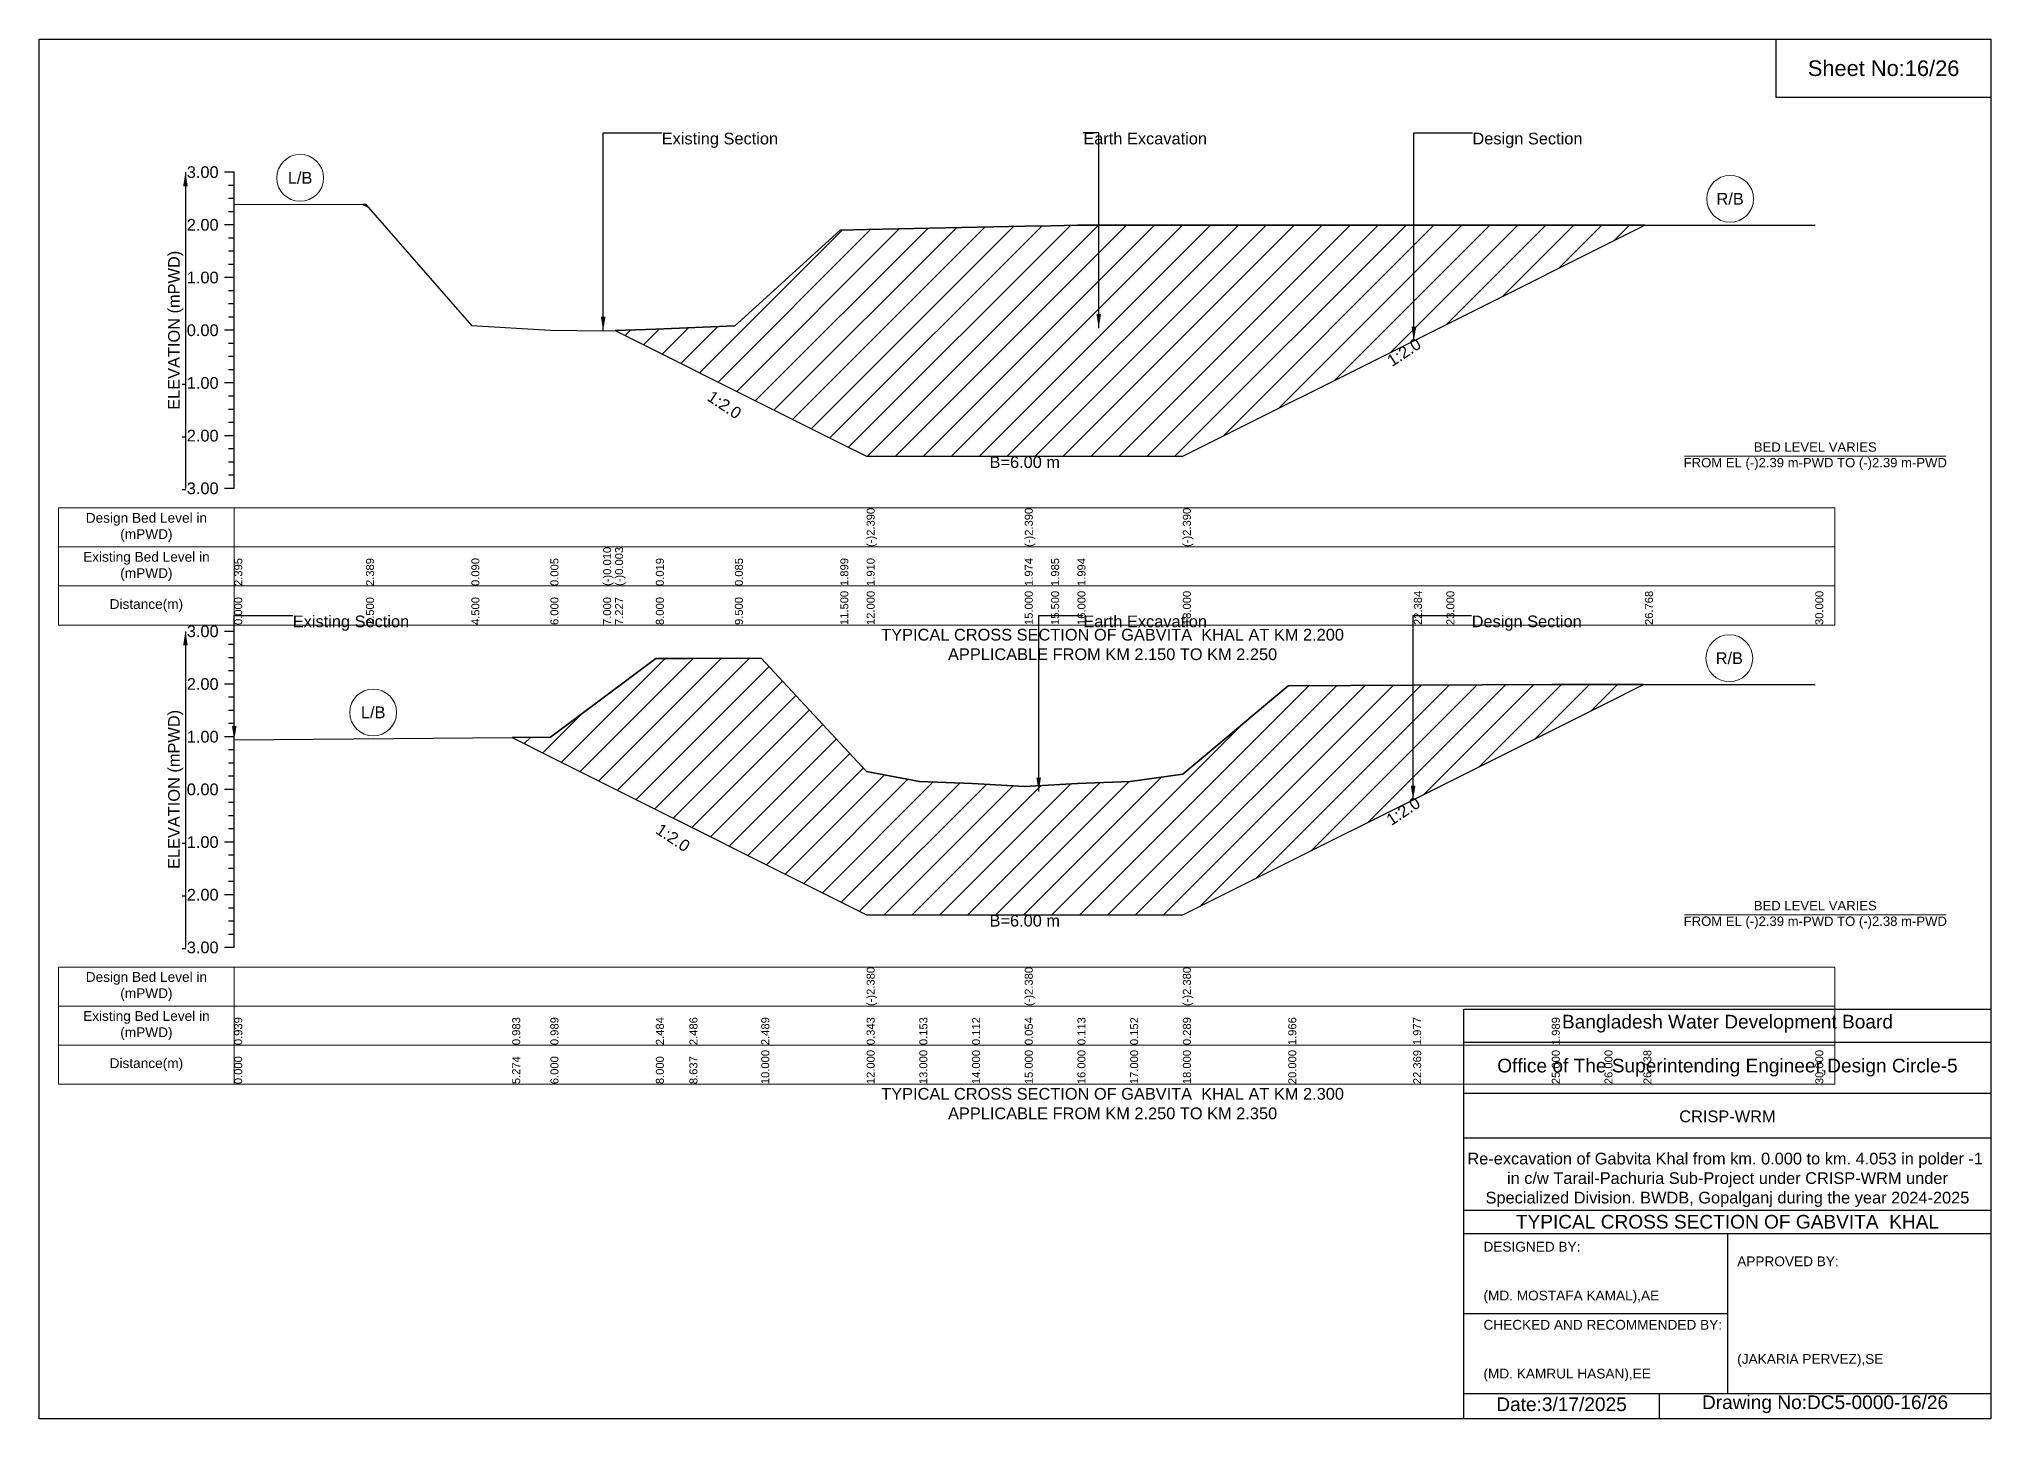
# Model space of a CAD drawing. Header units: feet. Extents: x 91000 to 358000, y -5687 to 0.
# Drawn here: x 250000 to 258000, y -5656 to 0 of the extents above; entities that cross this region are included whole.
import ezdxf

# ---------------------------------------------------------------- set-up
doc = ezdxf.new("R2010")
doc.units = ezdxf.units.FT
doc.header["$LTSCALE"] = 7
doc.header["$MEASUREMENT"] = 0
for name, color, linetype, lineweight in [('Cross section Data Border', 7, 'Continuous', 9), ('Cross Section Labels', 7, 'Continuous', 9), ('Existing_Bed_Level for Xsection', 7, 'Continuous', 25)]:
    doc.layers.add(name, color=color, linetype=linetype, lineweight=lineweight)
doc.styles.get("Standard").update_dxf_attribs({"font": 'arial.ttf'})
doc.dimstyles.get("Standard").update_dxf_attribs({"dimtxt": 0.18, "dimasz": 0.18, "dimexe": 0.18, "dimexo": 0.0625, "dimgap": 0.09, "dimtad": 0, "dimtih": 1, "dimtoh": 1, "dimdec": 4, "dimzin": 0, "dimdsep": 46, "dimtxsty": 'Standard', "dimcen": 0.09, "dimadec": 0, "dimazin": 0, "dimtfac": 1, "dimtdec": 4, "dimtofl": 0, "dimtmove": 0, "dimatfit": 3, "dimfxl": 1, "dimtolj": 1, "dimtzin": 0, "dimarcsym": 0})

msp = doc.modelspace()

# ---------------------------------------------------------------- hatches: boundary and pattern name
at = {"layer": 'Existing_Bed_Level for Xsection'}
h = msp.add_hatch(dxfattribs=at)
h.set_pattern_fill('ANSI31', color=256, scale=648, style=0)
h.paths.add_polyline_path([(251327.4, -677.8), (251340, -684.1), (251349.6, -688.9), (251340, -677.8)])
h = msp.add_hatch(dxfattribs=at)
h.set_pattern_fill('ANSI31', color=256, scale=648, style=0)
h.paths.add_polyline_path([(252361, -1194.6), (252528, -1278.1), (252852, -1440.1), (252876.5, -1452.3), (253284, -1656.1), (253392, -1710.1), (254040, -1710.1), (254148, -1710.1), (254256, -1710.1), (254688, -1710.1), (255634.9, -1236.6), (255768, -1170.1), (256581.9, -763.1), (255768, -763.1), (255634.9, -763.1), (254688, -763.1), (254256, -763.1), (254148, -765.1), (254040, -767.4), (253392, -781.3), (253284, -783.7), (252876.5, -1153.3), (252852, -1175.5), (252528, -1189.7)])
h = msp.add_hatch(dxfattribs=at)
h.set_pattern_fill('ANSI31', color=256, scale=648, style=0)
h.paths.add_polyline_path([(251939.2, -2863.3), (252096, -2941.7), (252528, -3157.7), (252665.6, -3226.5), (252960, -3373.7), (253392, -3589.7), (253608, -3589.7), (253824, -3589.7), (254040, -3589.7), (254256, -3589.7), (254472, -3589.7), (254688, -3589.7), (255120, -3373.7), (255631.7, -3117.9), (256200, -2833.7), (256416, -2725.7), (256575.4, -2646), (256416, -2646), (256200, -2646), (255631.7, -2648.7), (255120, -2651), (254688, -3013.2), (254472, -3042.8), (254256, -3051.3), (254040, -3064), (253824, -3051.5), (253608, -3042.6), (253392, -3001.6), (252960, -2538), (252665.6, -2538.8), (252528, -2539.1), (252096, -2862)])

# ---------------------------------------------------------------- linework, layer by layer
for points in [[(250000, 0), (258000, 0), (258000, -5656), (250000, -5656)], [(257120, 0), (258000, 0), (258000, -240), (257120, -240)]]:
    msp.add_lwpolyline(points, close=True)
for points in [[(255840, -5656), (255840, -3976), (258000, -3976)], [(255840, -4112), (258000, -4112)], [(255840, -4320), (258000, -4320)], [(255840, -4504), (258000, -4504)], [(255840, -4800), (258000, -4800)], [(255840, -4896), (258000, -4896)], [(256920, -4896), (256920, -5552)], [(255840, -5224), (256920, -5224)], [(255840, -5552), (258000, -5552)], [(256640, -5552), (256640, -5656)]]:
    msp.add_lwpolyline(points)
at = {"layer": 'Cross section Data Border'}
for points in [[(250080, -1921.8), (257360, -1921.8), (257360, -2401.8), (250080, -2401.8)], [(250080, -3803.7), (257360, -3803.7), (257360, -4283.7), (250080, -4283.7)]]:
    msp.add_lwpolyline(points, close=True, dxfattribs=at)
for points in [[(250800, -1921.8), (250800, -2401.8)], [(250080, -2081.8), (257360, -2081.8)], [(250080, -2241.8), (257360, -2241.8)], [(250800, -3803.7), (250800, -4283.7)], [(250080, -3963.7), (257360, -3963.7)], [(250080, -4123.7), (257360, -4123.7)]]:
    msp.add_lwpolyline(points, dxfattribs=at)
at = {"layer": 'Cross Section Labels'}
for points in [[(256744.2, -1710.1), (257815.8, -1710.1)], [(256744.2, -3589.7), (257815.8, -3589.7)]]:
    msp.add_lwpolyline(points, dxfattribs=at)
for centre in [(251070, -569.2), (256930.9, -655.1), (256927.7, -2538), (251369.6, -2760.1)]:
    msp.add_circle(centre, 96, dxfattribs=at)
at = {"layer": 'Existing_Bed_Level for Xsection'}
for points in [[(250800, -545.8), (250760, -545.8)], [(250800, -1841.8), (250800, -1625.8), (250800, -1409.8), (250800, -1193.8), (250800, -977.8), (250800, -761.8), (250800, -545.8)], [(250800, -599.8), (250776, -599.8)], [(250800, -653.8), (250776, -653.8)], [(250800, -707.8), (250776, -707.8)], [(250800, -676.5), (251340, -677.8), (251772, -1174.4), (252096, -1192.8), (252312, -1196), (252361, -1194.6), (252528, -1189.7), (252852, -1175.5), (252876.5, -1153.3), (253284, -783.7), (253392, -781.3), (253392, -781.3), (254040, -767.4), (254040, -767.4), (254148, -765.1), (254256, -763.1), (254688, -763.1), (254688, -763.1), (255634.9, -763.1), (255768, -763.1), (256581.9, -763.1), (257280, -763.1)], [(250800, -761.8), (250760, -761.8)], [(250800, -815.8), (250776, -815.8)], [(250800, -869.8), (250776, -869.8)], [(250800, -923.8), (250776, -923.8)], [(250800, -977.8), (250760, -977.8)], [(250800, -1031.8), (250776, -1031.8)], [(250800, -1085.8), (250776, -1085.8)], [(250800, -1193.8), (250760, -1193.8)], [(250800, -1139.8), (250776, -1139.8)], [(250800, -1247.8), (250776, -1247.8)], [(250800, -1301.8), (250776, -1301.8)], [(250800, -1355.8), (250776, -1355.8)], [(250800, -1409.8), (250760, -1409.8)], [(250800, -1463.8), (250776, -1463.8)], [(250800, -1517.8), (250776, -1517.8)], [(250800, -1571.8), (250776, -1571.8)], [(250800, -1625.8), (250760, -1625.8)], [(250800, -1679.8), (250776, -1679.8)], [(250800, -1733.8), (250776, -1733.8)], [(250800, -1787.8), (250776, -1787.8)], [(250800, -1841.8), (250760, -1841.8)], [(250800, -2427.7), (250760, -2427.7)], [(250800, -3723.7), (250800, -3507.7), (250800, -3291.7), (250800, -3075.7), (250800, -2859.7), (250800, -2643.7), (250800, -2427.7)], [(250800, -2481.7), (250776, -2481.7)], [(250800, -2535.7), (250776, -2535.7)], [(250800, -2872.8), (251939.2, -2863.3), (252096, -2862), (252528, -2539.1), (252665.6, -2538.8), (252960, -2538), (253392, -3001.6), (253392, -3001.6), (253608, -3042.6), (253824, -3051.5), (254040, -3064), (254040, -3064), (254256, -3051.3), (254472, -3042.8), (254688, -3013.2), (254688, -3013.2), (255120, -2651), (255631.7, -2648.7), (256200, -2646), (256416, -2646), (256575.4, -2646), (257280, -2646)], [(250800, -2589.7), (250776, -2589.7)], [(250800, -2643.7), (250760, -2643.7)], [(250800, -2697.7), (250776, -2697.7)], [(250800, -2751.7), (250776, -2751.7)], [(250800, -2859.7), (250760, -2859.7)], [(250800, -2805.7), (250776, -2805.7)], [(250800, -2913.7), (250776, -2913.7)], [(250800, -2967.7), (250776, -2967.7)], [(250800, -3021.7), (250776, -3021.7)], [(250800, -3075.7), (250760, -3075.7)], [(250800, -3129.7), (250776, -3129.7)], [(250800, -3183.7), (250776, -3183.7)], [(250800, -3237.7), (250776, -3237.7)], [(250800, -3291.7), (250760, -3291.7)], [(250800, -3345.7), (250776, -3345.7)], [(250800, -3399.7), (250776, -3399.7)], [(250800, -3507.7), (250760, -3507.7)], [(250800, -3453.7), (250776, -3453.7)], [(250800, -3561.7), (250776, -3561.7)], [(250800, -3615.7), (250776, -3615.7)], [(250800, -3669.7), (250776, -3669.7)], [(250800, -3723.7), (250760, -3723.7)]]:
    msp.add_lwpolyline(points, dxfattribs=at)
for points in [[(251327.4, -677.8), (251340, -684.1), (251349.6, -688.9), (251340, -677.8)], [(252361, -1194.6), (252528, -1278.1), (252852, -1440.1), (252876.5, -1452.3), (253284, -1656.1), (253392, -1710.1), (253392, -1710.1), (254040, -1710.1), (254040, -1710.1), (254148, -1710.1), (254256, -1710.1), (254688, -1710.1), (254688, -1710.1), (255634.9, -1236.6), (255768, -1170.1), (256581.9, -763.1), (255768, -763.1), (255634.9, -763.1), (254688, -763.1), (254688, -763.1), (254256, -763.1), (254148, -765.1), (254040, -767.4), (254040, -767.4), (253392, -781.3), (253392, -781.3), (253284, -783.7), (252876.5, -1153.3), (252852, -1175.5), (252528, -1189.7)], [(251939.2, -2863.3), (252096, -2941.7), (252528, -3157.7), (252665.6, -3226.5), (252960, -3373.7), (253392, -3589.7), (253392, -3589.7), (253608, -3589.7), (253824, -3589.7), (254040, -3589.7), (254040, -3589.7), (254256, -3589.7), (254472, -3589.7), (254688, -3589.7), (254688, -3589.7), (255120, -3373.7), (255631.7, -3117.9), (256200, -2833.7), (256416, -2725.7), (256575.4, -2646), (256575.4, -2646), (256575.4, -2646), (256416, -2646), (256200, -2646), (255631.7, -2648.7), (255120, -2651), (254688, -3013.2), (254688, -3013.2), (254472, -3042.8), (254256, -3051.3), (254040, -3064), (254040, -3064), (253824, -3051.5), (253608, -3042.6), (253392, -3001.6), (253392, -3001.6), (252960, -2538), (252665.6, -2538.8), (252528, -2539.1), (252096, -2862)]]:
    msp.add_lwpolyline(points, close=True, dxfattribs=at)

# ---------------------------------------------------------------- texts
at = {"attachment_point": 5}
for s, insert, char_height in [('Sheet No:16/26', (257560, -120), 64), ('Bangladesh Water Development Board', (256920, -4036), 56), ('Office of The Superintending Engineer,Design Circle-5', (256920, -4216), 56)]:
    msp.add_mtext(s, dxfattribs=dict(at, insert=insert, char_height=char_height))
for s, insert, char_height, width, attachment_point in [('CRISP-WRM', (256920, -4416), 48, 2240, 5), ('Re-excavation of Gabvita Khal from km. 0.000 to km. 4.053 in polder -1  in c/w Tarail-Pachuria Sub-Project under CRISP-WRM under Specialized Division. BWDB, Gopalganj during the year 2024-2025', (256920, -4676), 48, 2160, 5), ('TYPICAL CROSS SECTION OF GABVITA  KHAL', (256920, -4848), 56, 2240, 5), ('DESIGNED BY:^J^J^J(MD. MOSTAFA KAMAL),AE', (255920, -5056), 40, 1120, 4), ('APPROVED BY:^J^J^J^J^J^J(JAKARIA PERVEZ),SE', (256960, -5216), 40, 1120, 4), ('CHECKED AND RECOMMENDED BY:^J^J^J(MD. KAMRUL HASAN),EE', (255920, -5376), 40, 1120, 4), ('Date:3/17/2025 ', (256240, -5596), 56, 1120, 5), ('Drawing No:DC5-0000-16/26', (257320, -5596), 56, 1760, 5)]:
    msp.add_mtext(s, dxfattribs=dict(insert=insert, char_height=char_height, width=width, attachment_point=attachment_point))
at = {"layer": 'Cross section Data Border', "char_height": 40, "width": 640, "attachment_point": 5}
for s, insert in [('Design Bed Level in (mPWD)', (250440, -2001.8)), ('Existing Bed Level in (mPWD)', (250440, -2161.8)), ('Distance(m)', (250440, -2321.8)), ('Design Bed Level in (mPWD)', (250440, -3883.7)), ('Existing Bed Level in (mPWD)', (250440, -4043.7)), ('Distance(m)', (250440, -4203.7))]:
    msp.add_mtext(s, dxfattribs=dict(at, insert=insert))
at = {"layer": 'Cross Section Labels'}
for s, insert, char_height, attachment_point in [('Existing Section', (252552, -383.8), 48, 1), ('Earth Excavation', (254280, -383.8), 48, 1), ('Design Section', (255874.9, -383.8), 48, 1), ('L/B', (251070, -569.2), 48, 5), ('R/B', (256930.9, -655.1), 48, 5), ('BED LEVEL VARIES ^JFROM EL (-)2.39 m-PWD TO (-)2.39 m-PWD', (257280, -1710.1), 38.4, 5), ('B=6.00 m', (254040, -1710.1), 48, 2), ('Existing Section', (251040, -2362.9), 48, 1), ('Earth Excavation', (254280, -2362.9), 48, 1), ('Design Section', (255871.7, -2362.9), 48, 1), ('TYPICAL CROSS SECTION OF GABVITA  KHAL AT KM 2.200^JAPPLICABLE FROM KM 2.150 TO KM 2.250', (254400, -2481.8), 48, 5), ('R/B', (256927.7, -2538), 48, 5), ('L/B', (251369.6, -2760.1), 48, 5), ('B=6.00 m', (254040, -3589.7), 48, 2), ('BED LEVEL VARIES ^JFROM EL (-)2.39 m-PWD TO (-)2.38 m-PWD', (257280, -3589.7), 38.4, 5), ('TYPICAL CROSS SECTION OF GABVITA  KHAL AT KM 2.300^JAPPLICABLE FROM KM 2.250 TO KM 2.350', (254400, -4363.7), 48, 5)]:
    msp.add_mtext(s, dxfattribs=dict(at, insert=insert, char_height=char_height, attachment_point=attachment_point))
at = {"layer": 'Cross Section Labels', "char_height": 48, "attachment_point": 2}
for insert, rotation in [((255580.9, -1263.6), 33.69007), ((252822.5, -1479.3), 326.30993), ((255577.7, -3144.9), 33.69007), ((252611.6, -3253.5), 326.30993)]:
    msp.add_mtext('1:2.0', dxfattribs=dict(at, insert=insert, rotation=rotation))
at = {"layer": 'Existing_Bed_Level for Xsection', "char_height": 48, "attachment_point": 6}
for s, insert in [('3.00', (250736, -545.8)), ('2.00', (250736, -761.8)), ('1.00', (250736, -977.8)), ('0.00', (250736, -1193.8)), ('-1.00', (250736, -1409.8)), ('-2.00', (250736, -1625.8)), ('-3.00', (250736, -1841.8)), ('3.00', (250736, -2427.7)), ('2.00', (250736, -2643.7)), ('1.00', (250736, -2859.7)), ('0.00', (250736, -3075.7)), ('-1.00', (250736, -3291.7)), ('-2.00', (250736, -3507.7)), ('-3.00', (250736, -3723.7))]:
    msp.add_mtext(s, dxfattribs=dict(at, insert=insert))
at = {"layer": 'Existing_Bed_Level for Xsection', "rotation": 90}
for s, insert, char_height, attachment_point in [('ELEVATION (mPWD)', (250560, -1193.8), 48, 5), ('(-)2.390', (253392, -2081.8), 32.8, 1), ('(-)2.390', (254040, -2081.8), 32.8, 1), ('(-)2.390', (254688, -2081.8), 32.8, 1), ('2.395', (250800, -2241.8), 32.8, 1), ('2.389', (251340, -2241.8), 32.8, 1), ('0.090', (251772, -2241.8), 32.8, 1), ('0.005', (252096, -2241.8), 32.8, 1), ('(-)0.010', (252312, -2241.8), 32.8, 1), ('(-)0.003', (252361, -2241.8), 32.8, 1), ('0.019', (252528, -2241.8), 32.8, 1), ('0.085', (252852, -2241.8), 32.8, 1), ('1.899', (253284, -2241.8), 32.8, 1), ('1.910', (253392, -2241.8), 32.8, 1), ('1.974', (254040, -2241.8), 32.8, 1), ('1.985', (254148, -2241.8), 32.8, 1), ('1.994', (254256, -2241.8), 32.8, 1), ('0.000', (250800, -2401.8), 32.8, 1), ('2.500', (251340, -2401.8), 32.8, 1), ('4.500', (251772, -2401.8), 32.8, 1), ('6.000', (252096, -2401.8), 32.8, 1), ('7.000', (252312, -2401.8), 32.8, 1), ('7.227', (252361, -2401.8), 32.8, 1), ('8.000', (252528, -2401.8), 32.8, 1), ('9.500', (252852, -2401.8), 32.8, 1), ('11.500', (253284, -2401.8), 32.8, 1), ('12.000', (253392, -2401.8), 32.8, 1), ('15.000', (254040, -2401.8), 32.8, 1), ('15.500', (254148, -2401.8), 32.8, 1), ('16.000', (254256, -2401.8), 32.8, 1), ('18.000', (254688, -2401.8), 32.8, 1), ('22.384', (255634.9, -2401.8), 32.8, 1), ('23.000', (255768, -2401.8), 32.8, 1), ('26.768', (256581.9, -2401.8), 32.8, 1), ('30.000', (257280, -2401.8), 32.8, 1), ('ELEVATION (mPWD)', (250560, -3075.7), 48, 5), ('(-)2.380', (253392, -3963.7), 32.8, 1), ('(-)2.380', (254040, -3963.7), 32.8, 1), ('(-)2.380', (254688, -3963.7), 32.8, 1), ('0.939', (250800, -4123.7), 32.8, 1), ('0.983', (251939.2, -4123.7), 32.8, 1), ('0.989', (252096, -4123.7), 32.8, 1), ('2.484', (252528, -4123.7), 32.8, 1), ('2.486', (252665.6, -4123.7), 32.8, 1), ('2.489', (252960, -4123.7), 32.8, 1), ('0.343', (253392, -4123.7), 32.8, 1), ('0.153', (253608, -4123.7), 32.8, 1), ('0.112', (253824, -4123.7), 32.8, 1), ('0.054', (254040, -4123.7), 32.8, 1), ('0.113', (254256, -4123.7), 32.8, 1), ('0.152', (254472, -4123.7), 32.8, 1), ('0.289', (254688, -4123.7), 32.8, 1), ('1.966', (255120, -4123.7), 32.8, 1), ('1.977', (255631.7, -4123.7), 32.8, 1), ('1.989', (256200, -4123.7), 32.8, 1), ('10.000', (252960, -4283.7), 32.8, 1), ('12.000', (253392, -4283.7), 32.8, 1), ('13.000', (253608, -4283.7), 32.8, 1), ('14.000', (253824, -4283.7), 32.8, 1), ('15.000', (254040, -4283.7), 32.8, 1), ('16.000', (254256, -4283.7), 32.8, 1), ('17.000', (254472, -4283.7), 32.8, 1), ('18.000', (254688, -4283.7), 32.8, 1), ('20.000', (255120, -4283.7), 32.8, 1), ('22.369', (255631.7, -4283.7), 32.8, 1), ('25.000', (256200, -4283.7), 32.8, 1), ('26.000', (256416, -4283.7), 32.8, 1), ('26.738', (256575.4, -4283.7), 32.8, 1), ('30.000', (257280, -4283.7), 32.8, 1), ('0.000', (250800, -4283.7), 32.8, 1), ('5.274', (251939.2, -4283.7), 32.8, 1), ('6.000', (252096, -4283.7), 32.8, 1), ('8.000', (252528, -4283.7), 32.8, 1), ('8.637', (252665.6, -4283.7), 32.8, 1)]:
    msp.add_mtext(s, dxfattribs=dict(at, insert=insert, char_height=char_height, attachment_point=attachment_point))

# ---------------------------------------------------------------- leaders
at = {"layer": 'Cross Section Labels', "annotation_type": 0, "has_hookline": 1, "hookline_direction": 0}
for points, text_width in [([(252312, -1196), (252312, -383.8), (252551.9, -383.8)], 467.2), ([(254343.2, -1184.6), (254343.2, -383.8), (254279.9, -383.8)], 497), ([(255634.9, -1236.6), (255634.9, -383.8), (255874.9, -383.8)], 441.2), ([(250800, -2872.8), (250800, -2362.9), (251039.9, -2362.9)], 467.2), ([(254097.1, -3084.4), (254097.1, -2362.9), (254279.9, -2362.9)], 497), ([(255631.7, -3117.9), (255631.7, -2362.9), (255871.6, -2362.9)], 441.2)]:
    msp.add_leader(points, dimstyle='Standard', override={"dimasz": 57.6}, dxfattribs=dict(at, text_width=text_width))
at = {"layer": 'Existing_Bed_Level for Xsection'}
for points in [[(250600, -545.8), (250600, -1841.8)], [(250600, -2427.7), (250600, -3723.7)]]:
    msp.add_leader(points, dimstyle='Standard', override={"dimasz": 57.6}, dxfattribs=at)

doc.saveas('drawing.dxf')
